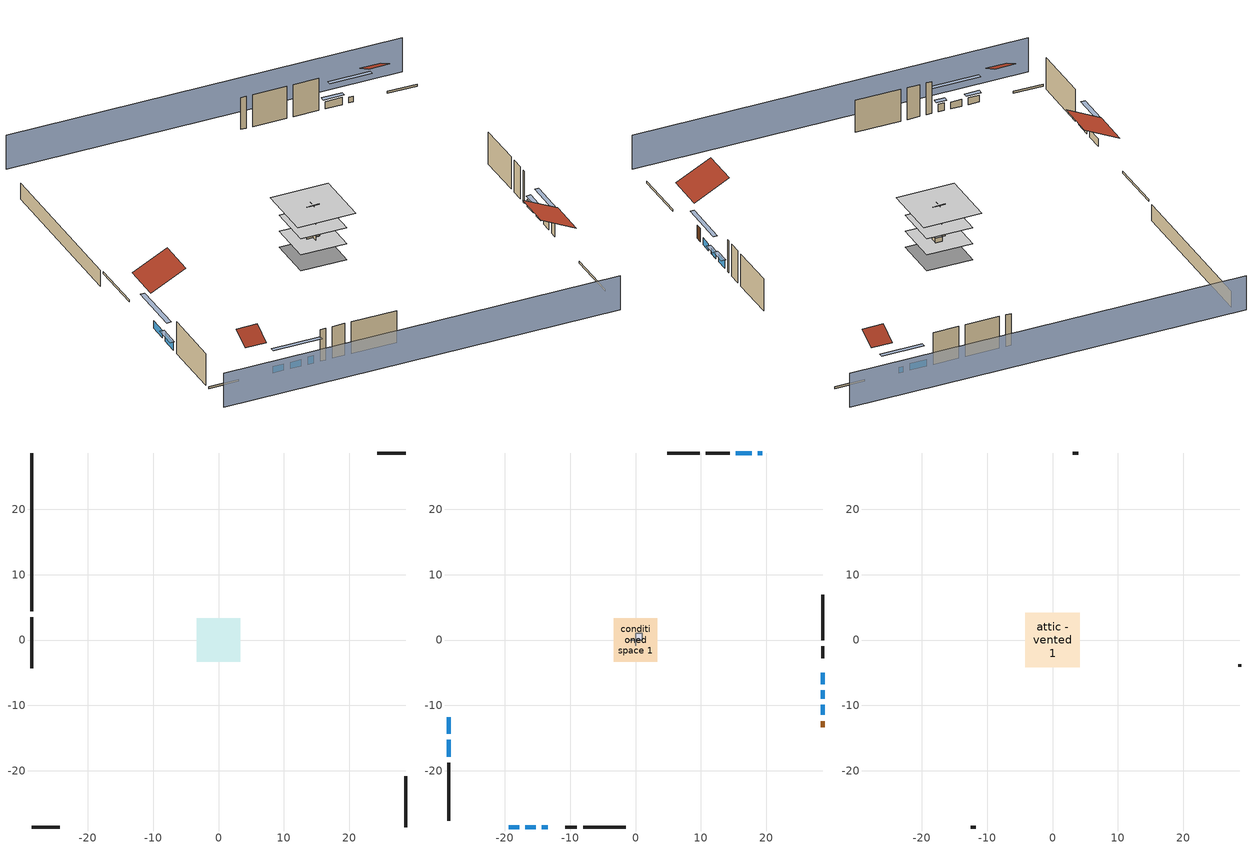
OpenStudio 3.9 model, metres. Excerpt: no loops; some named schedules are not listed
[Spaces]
basement - unconditioned 1
 floor foundation (Slab2 construction): -3.3,-3.3 -3.3,3.3 3.3,3.3 3.3,-3.3 z-2.13
 wall outside (RimJoist1 construction): -28.63,3.5 -28.63,-4.3 z0.3:0.61
 wall outside (RimJoist2 construction): 28.63,28.63 24.3,28.63 z0.3:0.61
 wall outside (RimJoist3 construction): 28.63,-28.63 28.63,-20.83 z0.3:0.61
 wall outside (RimJoist4 construction): -28.63,-28.63 -24.3,-28.63 z0.3:0.61
 wall foundation (FoundationWall1 construction): -28.63,28.63 -28.63,4.43 z-2.13:0.3
garage 1
 floor foundation (Slab1 construction): -2.59,-2.59 -2.59,2.59 2.59,2.59 2.59,-2.59 z0
 wall outside (Wall1 construction): 14.4,28.63 10.74,28.63 z0.3:5.18
 wall outside (Wall2 construction): 28.63,-2.79 28.63,-0.97 z0.3:5.18
 wall outside (Wall12 construction): -10.79,-28.63 -8.96,-28.63 z0.3:5.18
 wall to conditioned space 1 (Wall5 construction Reversed): 0,0.91 0,-0.91 z0.3:5.18
 wall to conditioned space 1 (Wall6 construction Reversed): -0.91,0 0.91,0 z0.3:5.18
conditioned space 1
 floor to basement - unconditioned 1 (Floor1 construction): -3.3,-3.3 -3.3,3.3 3.3,3.3 3.3,-3.3 z0.3
 floor to garage 1 (Floor2 construction): -2.59,-2.59 -2.59,2.59 2.59,2.59 2.59,-2.59 z0.3
 floor adiabatic (AdiabaticFloorConstruction): -3.3,-3.3 -3.3,3.3 3.3,3.3 3.3,-3.3 z2.74
 wall outside (Wall3 construction): -28.63,-18.78 -28.63,-27.7 z0.3:5.18
 wall outside (Wall4 construction): 9.81,28.63 4.86,28.63 z0.3:5.18
 wall outside (Wall7 construction): 28.63,-0.04 28.63,6.89 z0.3:5.18
 wall outside (Wall8 construction): -8.03,-28.63 -1.46,-28.63 z0.3:5.18
 wall outside (AdiabaticWallConstruction): -28.63,-11.81 -28.63,-14.37 / -28.63,-15.3 -28.63,-17.86 / 28.63,-6.74 28.63,-4.99 z0.3:1.46; 19.39,28.63 18.73,28.63 / 28.63,-8.97 28.63,-7.67 z0.3:1.19; 17.81,28.63 15.32,28.63 z0.3:1.4; 28.63,-11.48 28.63,-9.89 z0.3:1.37; -16.87,-28.63 -15.28,-28.63 / -19.39,-28.63 -17.8,-28.63 z0.3:1.34; -14.36,-28.63 -13.45,-28.63 z0.3:1.49
 wall outside (AdiabaticWallConstruction 1): 28.63,-13.32 28.63,-12.41 z0.3:2.34
 window (WindowConstruction): -28.63,-11.81 -28.63,-14.37 z0.3:1.46
 window (WindowConstruction 1): -28.63,-15.3 -28.63,-17.85 z0.3:1.46
 window (WindowConstruction 2): 19.39,28.63 18.73,28.63 z0.3:1.19
 window (WindowConstruction 3): 17.81,28.63 15.33,28.63 z0.3:1.4
 window (WindowConstruction 4): 28.63,-11.48 28.63,-9.89 z0.3:1.37
 window (WindowConstruction 5): 28.63,-8.97 28.63,-7.67 z0.3:1.19
 window (WindowConstruction 6): 28.63,-6.74 28.63,-4.99 z0.3:1.46
 window (WindowConstruction 7): -16.87,-28.63 -15.28,-28.63 z0.3:1.34
 window (WindowConstruction 8): -14.35,-28.63 -13.46,-28.63 z0.3:1.49
 window (WindowConstruction 9): -19.39,-28.63 -17.8,-28.63 z0.3:1.34
 door (Door): 28.63,-13.32 28.63,-12.41 z0.3:2.34
 ceiling adiabatic (AdiabaticFloorConstruction): 3.3,-3.3 3.3,3.3 -3.3,3.3 -3.3,-3.3 z2.74
furnace airloop ret air space
 floor adiabatic (AdiabaticConst): 0,0 0,1 1,1 1,0 z0
 wall adiabatic (AdiabaticConst): 0,1 0,0 1,0 1,1 0,1 z0:1
 ceiling adiabatic (AdiabaticConst): 1,0 1,1 0,1 0,0 z1
attic - vented 1
 floor to conditioned space 1 (Floor3 construction Reversed): -4.2,-4.2 -4.2,4.2 4.2,4.2 4.2,-4.2 z5.18
 wall outside (Wall9 construction): 3.93,28.63 3.12,28.63 z0.3:5.18
 wall outside (Wall10 construction): -12.53,-28.63 -11.72,-28.63 z0.3:5.18
 wall outside (Wall11 construction): 28.63,-4.07 28.63,-3.72 z0.3:5.18
 roof outside (Roof1 construction): -28.63,-10.88,5.18 -23.58,-10.88,7.71 -23.58,-5.23,7.71 -28.63,-5.23,5.18
 roof outside (Roof2 construction): 20.32,28.63,5.18 20.32,25.9,6.55 23.37,25.9,6.55 23.37,28.63,5.18
 roof outside (Roof3 construction): -20.32,-28.63,5.18 -20.32,-25.9,6.55 -23.37,-25.9,6.55 -23.37,-28.63,5.18
 roof outside (Roof4 construction): 28.63,-14.25,5.18 23.58,-14.25,7.71 23.58,-19.9,7.71 28.63,-19.9,5.18
shading: -28.63,-33.2 28.63,-33.2 / 28.63,33.2 -28.63,33.2 z0:5.18; -28.63,-17.11 -28.63,-9.06 -29.24,-9.06 -29.24,-17.11 z4.21; -28.63,-18.16 -28.63,-14.99 -29.24,-14.99 -29.24,-18.16 z1.77; 15.99,28.63 22.13,28.63 22.13,29.24 15.99,29.24 z3.93; 15.02,28.63 18.11,28.63 18.11,29.24 15.02,29.24 z1.71; 28.63,-7.15 28.63,-14.22 29.24,-14.22 29.24,-7.15 z4.11; 28.63,-7.37 28.63,-9.27 29.24,-9.27 29.24,-7.37 z1.49; 28.63,-4.69 28.63,-7.05 29.24,-7.05 29.24,-4.69 z1.77; -12.54,-28.63 -19.61,-28.63 -19.61,-29.24 -12.54,-29.24 z4.08; -13.15,-28.63 -14.66,-28.63 -14.66,-29.24 -13.15,-29.24 z1.8; -17.49,-28.63 -19.69,-28.63 -19.69,-29.24 -17.49,-29.24 z1.65
[Site]
Portland Intl Arpt_OR: Latitude {deg}=45.59; Longitude {deg}=-122.6; Time Zone {hr}=-8; Elevation {m}=33; Terrain=Suburbs; Keep Site Location Information=Yes
[Site:GroundTemperature:Shallow]
10.2558, 8.96328, 8.85977, 9.47314, 11.9355, 14.3863, 16.5111, 17.8571, 17.9714, 16.8767, 14.8061, 12.4304
[Site:WaterMainsTemperature]
Calculation Method=Schedule; Temperature Schedule=mains temperature schedule
[Building]
Building 1
[Material] Roughness=Rough
Name | Thickness {m} | Conductivity {W/m-K} | Density {kg/m3} | Specific Heat {J/kg-K} | Thermal Absorptance | Solar Absorptance | Visible Absorptance
metal surfacing | 0.000508 | 50.0403 | 7801.74 | 460.57 | 0.9 | 0.9 | 0.9
roof rigid ins | 0.00396442 | 0.029427 | 32.04 | 1214.23 | 0.9 | 0.7 | 0.7
osb sheathing 0.5 in. | 0.0127 | 0.115458 | 512.64 | 1214.23 | 0.9 | 0.6 | 0.6
wood siding | 0.0254 | 0.102417 | 544.68 | 1172.36 | 0.9 | 0.85 | 0.85
osb sheathing 0.5 in. 1 | 0.0127 | 0.115458 | 512.64 | 1214.23 | 0.9 | 0.7 | 0.7
wall stud and cavity | 0.1397 | 0.727959 | 139.0536 | 1170.24 | 0.9 | 0.6 | 0.6
wall stud and cavity 1 | 0.1397 | 0.550994 | 139.0536 | 1170.24 | 0.9 | 0.7 | 0.7
gypsum board | 0.0127 | 0.160291 | 801 | 837.4 | 0.9 | 0.6 | 0.6
osb sheathing 0.5 in. 2; osb sheathing 0.5 in. 3 | 0.0127 | 0.115458 | 512.64 | 1214.23
wall stud and cavity 2 | 0.1397 | 0.335416 | 139.0536 | 1170.24 | 0.9 | 0.7 | 0.7
rim joist stud and cavity | 0.0508 | 0.178688 | 50.32683 | 1063.81 | 0.9 | 0.6 | 0.6
floor stud and cavity | 0.1397 | 0.923637 | 92.3553 | 1139.71 | 0.9 | 0.7 | 0.7
osb sheathing 0.75 in. | 0.01905 | 0.115458 | 512.64 | 1214.23 | 0.9 | 0.7 | 0.7
floor covering | 0.0127 | 0.0433444 | 54.468 | 1339.84 | 0.9 | 0.6 | 0.6
ceiling loosefill ins | 0.0846667 | 0.0480833 | 16.02 | 1046.75 | 0.9 | 0.7 | 0.7
ceiling stud and cavity | 0.1397 | 0.302811 | 65.682 | 1177.47 | 0.9 | 0.7 | 0.7
concrete 4.0 in. | 0.1016 | 1.803125 | 2242.8 | 837.4 | 0.9 | 0.7 | 0.7
concrete 8.0 in. | 0.2032 | 1.803125 | 2242.8 | 837.4 | 0.9 | 0.7 | 0.7
wood siding 1; wood siding 2 | 0.0254 | 0.102417 | 544.68 | 1172.36
wall rigid ins; floor rigid ins | 0.512978 | 0.029427 | 32.04 | 1214.23 | 0.9 | 0.7 | 0.7
wall stud and cavity 3 | 0.0889 | 0.380278 | 52.3479 | 1209.89 | 0.9 | 0.7 | 0.7
door material | 0.04445 | 0.0612267 | 512.64 | 1214.23 | 0.9 | 0.7 | 0.7
floor stud and cavity 1 | 0.1397 | 1.75129 | 37.0049 | 1207.88 | 0.9 | 0.7 | 0.7
wall stud and cavity 4 | 0.0889 | 0.391764 | 83.0341 | 1211.67 | 0.9 | 0.7 | 0.7
furniture material conditioned space 1; furniture material garage 1; furniture material basement - unconditioned 1 | 0.1524 | 0.115458 | 640.8 | 1214.23 | 0.9 | 0.6 | 0.6
[Construction]
Roof1 construction; Roof2 construction; Roof3 construction; Roof4 construction: metal surfacing, roof rigid ins, osb sheathing 0.5 in.
Wall1 construction; Wall2 construction: wood siding, osb sheathing 0.5 in. 1, wall stud and cavity
Wall3 construction; Wall4 construction: wood siding, osb sheathing 0.5 in. 1, wall stud and cavity 1, gypsum board
Wall5 construction Reversed: gypsum board, wall stud and cavity 2, osb sheathing 0.5 in. 2
Wall6 construction Reversed: gypsum board, wall stud and cavity 2, osb sheathing 0.5 in. 3
Wall7 construction; Wall8 construction: wood siding, osb sheathing 0.5 in. 3, wall stud and cavity 1, gypsum board
Wall9 construction; Wall10 construction; Wall11 construction; Wall12 construction: wood siding, osb sheathing 0.5 in. 3, wall stud and cavity
RimJoist1 construction; RimJoist2 construction; RimJoist3 construction; RimJoist4 construction: wood siding, rim joist stud and cavity
Floor1 construction; Floor2 construction: floor stud and cavity, osb sheathing 0.75 in., floor covering
Floor3 construction Reversed: gypsum board, ceiling stud and cavity, ceiling loosefill ins
Slab1 construction; Slab2 construction: concrete 4.0 in.
FoundationWall1 construction: concrete 8.0 in.
WindowConstruction; WindowConstruction 1; WindowConstruction 2; WindowConstruction 3; WindowConstruction 4; WindowConstruction 5; WindowConstruction 6; WindowConstruction 7; WindowConstruction 8; WindowConstruction 9: WindowMaterial
AdiabaticWallConstruction: wood siding 1, wall rigid ins, wall stud and cavity 3, gypsum board
Door: door material
AdiabaticWallConstruction 1: wood siding 2, wall rigid ins, wall stud and cavity 3, gypsum board
AdiabaticFloorConstruction: floor stud and cavity 1, floor rigid ins, osb sheathing 0.75 in., floor covering
PartitionWallConstruction: gypsum board, wall stud and cavity 4, gypsum board
furniture construction conditioned space 1: furniture material conditioned space 1
furniture construction garage 1: furniture material garage 1
furniture construction basement - unconditioned 1: furniture material basement - unconditioned 1
AdiabaticConst: Adiabatic
[WindowMaterial:SimpleGlazingSystem]
WindowMaterial: U-Factor {W/m2-K}=2.78222; Solar Heat Gain Coefficient=0.56
[Material:NoMass]
Adiabatic: Roughness=Rough; Thermal Resistance {m2-K/W}=176.1
[ThermalZone] Multiplier=1; Use Ideal Air Loads=No
Name | Volume {m3} | Thermostat
conditioned space | 278.185 | conditioned space temperature setpoint
attic - vented | 44.0466
garage | 65.242
basement - unconditioned | 106.471
furnace airloop ret air zone | 1
[Sizing:Zone] Zone Cooling Design Supply Air Temperature Input Method=SupplyAirTemperature; Zone Cooling Design Supply Air Temperature {C}=14; Zone Cooling Design Supply Air Temperature Difference {deltaC}=11.11; Zone Heating Design Supply Air Temperature Input Method=SupplyAirTemperature; Zone Heating Design Supply Air Temperature {C}=40; Zone Heating Design Supply Air Temperature Difference {deltaC}=11.11; Zone Cooling Design Supply Air Humidity Ratio {kg-H2O/kg-air}=0.0085; Zone Heating Design Supply Air Humidity Ratio {kg-H2O/kg-air}=0.008; Cooling Design Air Flow Method=DesignDay; Heating Design Air Flow Method=DesignDay; Account for Dedicated Outdoor Air System=No; Dedicated Outdoor Air System Control Strategy=NeutralSupplyAir; Dedicated Outdoor Air Low Setpoint Temperature for Design {C}=autosize; Dedicated Outdoor Air High Setpoint Temperature for Design {C}=autosize; Zone Load Sizing Method=Sensible Load Only No Latent Load; Zone Latent Cooling Design Supply Air Humidity Ratio Input Method=HumidityRatioDifference; Zone Cooling Design Supply Air Humidity Ratio Difference {kgWater/kgDryAir}=0.005; Zone Latent Heating Design Supply Air Humidity Ratio Input Method=HumidityRatioDifference; Zone Humidification Design Supply Air Humidity Ratio Difference {kgWater/kgDryAir}=0.005; Sizing Option=Coincident
attic - vented; garage; basement - unconditioned; furnace airloop ret air zone
[Space]
Name | Thermal Zone | Volume {m3}
conditioned space 1 | conditioned space | 278.185
attic - vented 1 | attic - vented | 44.0466
garage 1 | garage | 65.242
basement - unconditioned 1 | basement - unconditioned | 106.471
furnace airloop ret air space | furnace airloop ret air zone
[ThermostatSetpoint:DualSetpoint]
conditioned space temperature setpoint: Heating Setpoint Temperature Schedule=heating setpoint; Cooling Setpoint Temperature Schedule=cooling setpoint; Temperature Difference Between Cutout And Setpoint {deltaC}=0
[Foundation:Kiva] Wall Depth Below Slab {m}=0.2032
Name | Initial Indoor Air Temperature {C} | Wall Height Above Grade {m}
Foundation Kiva 1 | 13.4258 | 0.1016
Foundation Kiva 2 | 9.52053 | 0.3048
[Foundation:Kiva:Settings]
Soil Conductivity {W/m-K}=0.8655; Soil Density {kg/m3}=1842.3; Soil Specific Heat {J/kg-K}=418.7; Ground Solar Absorptivity=0.9; Ground Thermal Absorptivity=0.9; Ground Surface Roughness {m}=0.03; Far-Field Width {m}=40; Deep-Ground Boundary Condition=ZeroFlux; Deep-Ground Depth {m}=40; Minimum Cell Dimension {m}=0.2; Maximum Cell Growth Coefficient=3; Simulation Timestep=Timestep
[SurfaceProperty:ExposedFoundationPerimeter] Exposed Perimeter Calculation Method=TotalExposedPerimeter
Name | Total Exposed Perimeter {m}
Slab1 | 14.6304
Slab2 | 24.20112
[SurfaceProperty:IncidentSolarMultiplier] Incident Solar Multiplier=1; Incident Solar Multiplier Schedule=trans schedule winter=0.85 summer=0.7
Window1; Window2; Window3; Window4; Window5; Window6; Window7; Window8; Window9; Window10
[InternalMass:Definition] Design Level Calculation Method=SurfaceArea
Name | Construction | Surface Area {m2}
partition wall mass | PartitionWallConstruction | 114.085
furniture mass conditioned space 1 | furniture construction conditioned space 1 | 45.63397
furniture mass garage 1 | furniture construction garage 1 | 2.67561
furniture mass basement - unconditioned 1 | furniture construction basement - unconditioned 1 | 17.46577
[InternalMass] Multiplier=1
Name | Internal Mass Definition | Space or SpaceType
partition wall mass | partition wall mass | conditioned space 1
furniture mass conditioned space 1 | furniture mass conditioned space 1 | conditioned space 1
furniture mass garage 1 | furniture mass garage 1 | garage 1
furniture mass basement - unconditioned 1 | furniture mass basement - unconditioned 1 | basement - unconditioned 1
[EnergyManagementSystem:Sensor]
Name | Output Variable or Output Meter Index Key | Output Variable or Output Meter
water_heater_T_set | water heater setpoint | Schedule Value
out_pb_s |  | Site Outdoor Air Barometric Pressure
out_wt_s |  | Site Outdoor Air Humidity Ratio
site_vw_s |  | Site Wind Speed
cool_season | cooling season schedule | Schedule Value
furnace_airloop_AH_MFR_s | Node 7 | System Node Mass Flow Rate
furnace_airloop_AH_VFR_s | Node 7 | System Node Current Density Volume Flow Rate
furnace_airloop_AH_Tout_s | Node 7 | System Node Temperature
furnace_airloop_AH_Wout_s | Node 7 | System Node Humidity Ratio
furnace_airloop_RA_T_s | Node 10 | System Node Temperature
furnace_airloop_Ra_W_s | Node 10 | System Node Humidity Ratio
furnace_airloop_0_DZ_T_s | basement - unconditioned | Zone Air Temperature
furnace_airloop_0_DZ_W_s | basement - unconditioned | Zone Mean Air Humidity Ratio
natural_vent_s | natural vent schedule | Schedule Value
htg_sp_s | heating setpoint | Schedule Value
clg_sp_s | cooling setpoint | Schedule Value
mech_vent_range_fan_0_sch_s | mech vent range fan 0 schedule | Schedule Value
mech_vent_bath_fan_0_sch_s | mech vent bath fan 0 schedule | Schedule Value
clothes_dryer_exhaust_0_sch_s | clothes_dryer | Schedule Value
htg_load_cond |  | Heating:EnergyTransfer:Zone:CONDITIONED SPACE
clg_load_cond |  | Cooling:EnergyTransfer:Zone:CONDITIONED SPACE
htg_load_duct |  | Heating:EnergyTransfer:Zone:FURNACE AIRLOOP RET AIR ZONE
clg_load_duct |  | Cooling:EnergyTransfer:Zone:FURNACE AIRLOOP RET AIR ZONE
s_conv | Floor1 | Surface Inside Face Convection Heat Gain Energy
s_ig | Floor1 | Surface Inside Face Internal Gains Radiation Heat Gain Energy
s_sol | Floor1 | Surface Inside Face Solar Radiation Heat Gain Energy
s_lgt | Floor1 | Surface Inside Face Lights Radiation Heat Gain Energy
s_surf | Floor1 | Surface Inside Face Net Surface Thermal Radiation Heat Gain Energy
s_conv_1 | Floor2 | Surface Inside Face Convection Heat Gain Energy
s_ig_1 | Floor2 | Surface Inside Face Internal Gains Radiation Heat Gain Energy
s_sol_1 | Floor2 | Surface Inside Face Solar Radiation Heat Gain Energy
s_lgt_1 | Floor2 | Surface Inside Face Lights Radiation Heat Gain Energy
s_surf_1 | Floor2 | Surface Inside Face Net Surface Thermal Radiation Heat Gain Energy
s_conv_2 | Floor3 | Surface Inside Face Convection Heat Gain Energy
s_ig_2 | Floor3 | Surface Inside Face Internal Gains Radiation Heat Gain Energy
s_sol_2 | Floor3 | Surface Inside Face Solar Radiation Heat Gain Energy
s_lgt_2 | Floor3 | Surface Inside Face Lights Radiation Heat Gain Energy
s_surf_2 | Floor3 | Surface Inside Face Net Surface Thermal Radiation Heat Gain Energy
[OtherEquipment:Definition] Design Level Calculation Method=EquipmentLevel
Name | Design Level {W} | Fraction Latent | Fraction Radiant | Fraction Lost
water heater sens; furnace airloop_0 SupSensLkToCond; furnace airloop_0 SupCondToLv; furnace airloop_0 RetCondToRP; furnace airloop_0 RetSensLkToRP; furnace airloop_0 SupCondToDZ; furnace airloop_0 RetCondToDZ; furnace airloop_0 SupSensLkToDZ; mech vent house fan sensible load | 0 | 0 | 0 | 0
water heater lat; furnace airloop_0 SupLatLkToCond; furnace airloop_0 RetLatLkToRP; furnace airloop_0 SupLatLkToDZ; mech vent house fan latent load | 0 | 1 | 0 | 0
water heater energy adjustment1 | 0.01 | 0 | 0 | 1
clothes dryer 2 | 0 | 0.015 | 0.081 | 0.85
cooking range 2 | 0 | 0.08 | 0.432 | 0.2
general water use sensible | -61.6891 | 0 | 0.6 | 0
general water use latent | 62.594 | 1 | 0 | 0
[OtherEquipment]
Name | Other Equipment Definition | Space or SpaceType | Schedule | Fuel Type
water heater sens | water heater sens | conditioned space 1 | Always On Discrete
water heater lat | water heater lat | conditioned space 1 | Always On Discrete
water heater energy adjustment1 | water heater energy adjustment1 | conditioned space 1 | Always On Discrete | Electricity
clothes dryer 1 | clothes dryer 2 | conditioned space 1 | clothes_dryer | Electricity
cooking range 1 | cooking range 2 | conditioned space 1 | cooking_range | Electricity
general water use sensible | general water use sensible | conditioned space 1 | general water use schedule
general water use latent | general water use latent | conditioned space 1 | general water use schedule
furnace airloop_0 SupSensLkToCond | furnace airloop_0 SupSensLkToCond | conditioned space 1 | Always On Discrete
furnace airloop_0 SupLatLkToCond | furnace airloop_0 SupLatLkToCond | conditioned space 1 | Always On Discrete
furnace airloop_0 SupCondToLv | furnace airloop_0 SupCondToLv | conditioned space 1 | Always On Discrete
furnace airloop_0 RetCondToRP | furnace airloop_0 RetCondToRP | furnace airloop ret air space | Always On Discrete
furnace airloop_0 RetSensLkToRP | furnace airloop_0 RetSensLkToRP | furnace airloop ret air space | Always On Discrete
furnace airloop_0 RetLatLkToRP | furnace airloop_0 RetLatLkToRP | furnace airloop ret air space | Always On Discrete
furnace airloop_0 SupCondToDZ | furnace airloop_0 SupCondToDZ | basement - unconditioned 1 | Always On Discrete
furnace airloop_0 RetCondToDZ | furnace airloop_0 RetCondToDZ | basement - unconditioned 1 | Always On Discrete
furnace airloop_0 SupSensLkToDZ | furnace airloop_0 SupSensLkToDZ | basement - unconditioned 1 | Always On Discrete
furnace airloop_0 SupLatLkToDZ | furnace airloop_0 SupLatLkToDZ | basement - unconditioned 1 | Always On Discrete
mech vent house fan sensible load | mech vent house fan sensible load | conditioned space 1 | Always On Discrete
mech vent house fan latent load | mech vent house fan latent load | conditioned space 1 | Always On Discrete
[ElectricEquipment:Definition] Design Level Calculation Method=EquipmentLevel
Name | Design Level {W} | Fraction Latent | Fraction Radiant | Fraction Lost
clothes washer | 217.244 | 0.03 | 0.162 | 0.7
clothes dryer | 3088.16 | 0.015 | 0.081 | 0.85
dishwasher | 1022.82 | 0.3 | 0.18 | 0.4
fridge | 43.7215 | 0 | 0.6 | 0
cooking range | 1704.91 | 0.08 | 0.432 | 0.2
misc tv | 533.075 | 0 | 0.6 | 0
misc plug loads | 340.422 | 0.021 | 0.558 | 0.049
misc permanent spa heater | 384.421 | 0 | 0 | 1
misc permanent spa pump | 402.01 | 0 | 0 | 1
whole house fan; mech vent house fan | 0 | 0 | 0 | 1
mech vent house fan cfis | 0 | 0 | 0 | 0
mech vent range fan 0; mech vent bath fan 0 | 30 | 0 | 0 | 1
[ElectricEquipment] Space or SpaceType=conditioned space 1
Name | Electric Equipment Definition | Schedule
clothes washer | clothes washer | clothes_washer
clothes dryer | clothes dryer | clothes_dryer
dishwasher | dishwasher | dishwasher
fridge | fridge | fridge schedule
cooking range | cooking range | cooking_range
misc tv | misc tv | plug_loads_tv
misc plug loads | misc plug loads | plug_loads_other
misc permanent spa heater | misc permanent spa heater | misc permanent spa heater schedule
misc permanent spa pump | misc permanent spa pump | misc permanent spa pump schedule
whole house fan | whole house fan | Always On Discrete
mech vent house fan | mech vent house fan | mech vent house fan schedule
mech vent house fan cfis | mech vent house fan cfis | mech vent house fan cfis schedule
mech vent range fan 0 | mech vent range fan 0 | mech vent range fan 0 schedule
mech vent bath fan 0 | mech vent bath fan 0 | mech vent bath fan 0 schedule
[WaterUse:Equipment:Definition]
Name | Peak Flow Rate {m3/s}
clothes washer | 2.95816e-06
dishwasher | 6.11673e-06
[Lights:Definition] Design Level Calculation Method=LightingLevel; Fraction Radiant=0.6; Fraction Visible=0.2; Return Air Fraction=0
Name | Lighting Level {W}
interior lighting | 217.832
garage lighting | 9.63435
[Lights] Fraction Replaceable=1
Name | Lights Definition | Space or SpaceType | Schedule
interior lighting | interior lighting | conditioned space 1 | lighting_interior
garage lighting | garage lighting | garage 1 | lighting_garage
[Exterior:Lights:Definition]
exterior lighting: Design Level {W}=6.19068
[Exterior:Lights]
exterior lighting: Exterior Lights Definition=exterior lighting; Schedule=exterior lighting schedule
[People:Definition]
occupants: Number of People Calculation Method=People; Number of People {people}=3; Fraction Radiant=0.314171; Sensible Heat Fraction=0.56303; Carbon Dioxide Generation Rate {m3/s-W}=0; Enable ASHRAE 55 Comfort Warnings=No; Mean Radiant Temperature Calculation Type=EnclosureAveraged
[People]
occupants: People Definition=occupants; Space or SpaceType=conditioned space 1; Number of People Schedule=occupants; Activity Level Schedule=occupants activity schedule; Multiplier=1
[ZoneMixing] Schedule=Always On Continuous; Design Flow Rate Calculation Method=Flow/Zone; Design Flow Rate {m3/s}=0
Name | Zone or Space | Source Zone or Space
furnace airloop_0 ZoneMixDZToCond mix | conditioned space | basement - unconditioned
furnace airloop_0 ZoneMixCondToDZ mix | basement - unconditioned | conditioned space
whole house fan mix | attic - vented | conditioned space
[SpaceInfiltration:DesignFlowRate] Schedule=Always On Discrete
Name | Space or SpaceType | Design Flow Rate Calculation Method | Design Flow Rate {m3/s} | Air Changes per Hour {1/hr} | Constant Term Coefficient | Temperature Term Coefficient | Velocity Term Coefficient | Velocity Squared Term Coefficient
natural vent flow; whole house fan flow; infil flow | conditioned space 1 | Flow/Space | 0
infil basement - unconditioned 1 | basement - unconditioned 1 | AirChanges/Hour |  | 0.1 | 1 | 0 | 0 | 0
basement_unconditioned 1 duct leakage imbalance infil flow | basement - unconditioned 1 | Flow/Space | 0
[SpaceInfiltration:EffectiveLeakageArea] Schedule=Always On Discrete
Name | Space or SpaceType | Effective Air Leakage Area {cm2} | Stack Coefficient | Wind Coefficient
infil garage 1 | garage 1 | 339.796 | 0.000129147 | 4.64657e-05
infil attic - vented 1 | attic - vented 1 | 2347.12 | 0.000130484 | 4.15787e-05
